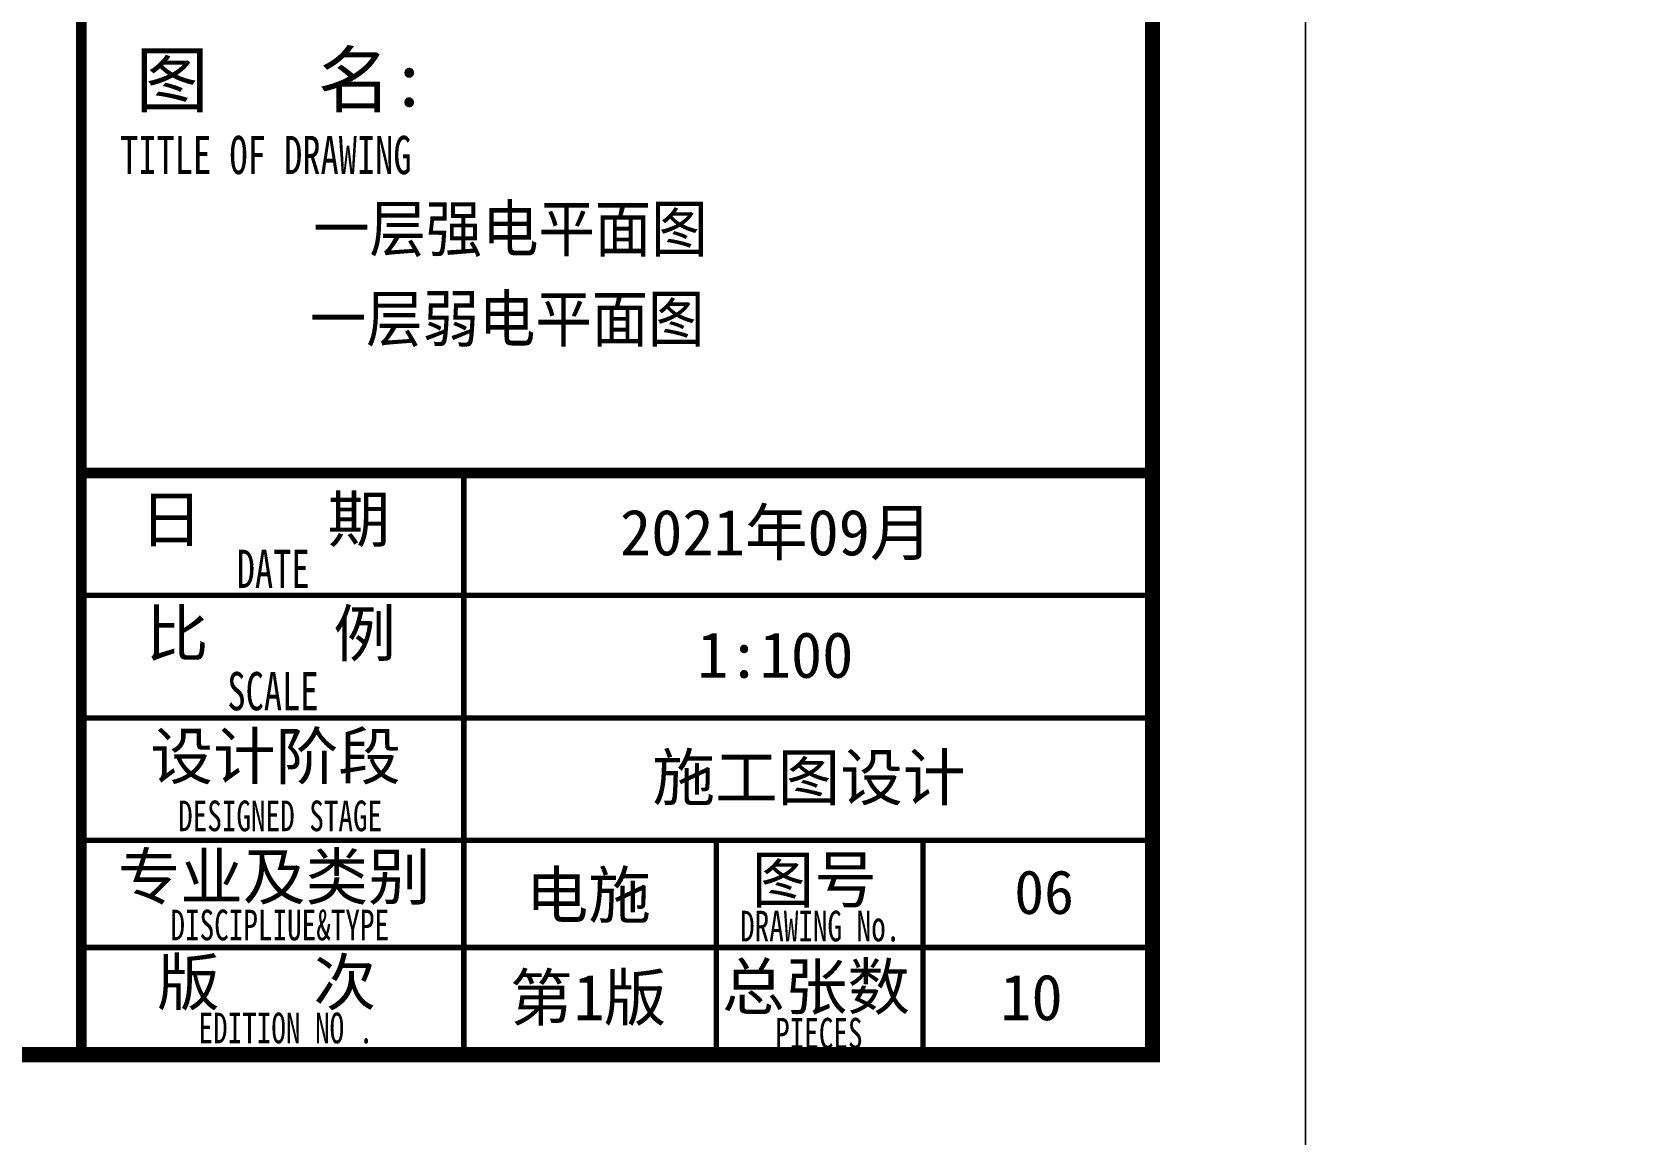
# Model space of a CAD drawing. Extents: x 5031545 to 5313844, y -886381 to -283477.
# Drawn here: x 5137322 to 5147777, y -826506 to -819300 of the extents above; entities that cross this region are included whole.
import ezdxf

# ---------------------------------------------------------------- set-up
doc = ezdxf.new("R2010")
doc.units = 0
doc.header["$LTSCALE"] = 1000
doc.header["$MEASUREMENT"] = 0
doc.layers.add('!!电气', color=1, linetype='CONTINUOUS')
doc.layers.add('图签文字', color=4, linetype='CONTINUOUS')
for name, color, linetype, lineweight in [('S－GG公共标注', 7, 'CONTINUOUS', 25), ('图框', 147, 'CONTINUOUS', 20), ('图签', 147, 'CONTINUOUS', 18)]:
    doc.layers.add(name, color=color, linetype=linetype, lineweight=lineweight)
doc.styles.add('图框宋体', font='', dxfattribs={"width": 0.9})
doc.styles.add('宋体', font='', dxfattribs={"height": 4})
doc.styles.add('建筑图签-1', font='simhei.ttf', dxfattribs={"width": 0.7})
doc.styles.get('图框宋体').set_extended_font_data('SimSun')
doc.styles.get('宋体').set_extended_font_data('SimSun')

# ---------------------------------------------------------------- blocks, each defined once
blk = doc.blocks.new('A$C1435328E')
at = {"layer": '图框'}
for points, const_width in [([(-7000, -700), (-7000, 56700)], 70), ([(-7000, 3100), (0, 3100)], 70), ([(-4500, 700), (-4500, 3100)], 35), ([(-7000, 2300), (0, 2300)], 35), ([(-7000, 1500), (0, 1500)], 35), ([(-7000, 700), (0, 700)], 35), ([(-7000, 700), (-500, 700)], 35), ([(-4500, -700), (-4500, 700)], 35), ([(-2850, -700), (-2850, 700)], 35), ([(-2850, -700), (-2850, 700)], 35), ([(-2850, -700), (-2850, 700)], 35), ([(-1500, -700), (-1500, 700)], 35), ([(-7000, 0), (-2850, 0)], 35), ([(-2850, 0), (0, 0)], 35)]:
    blk.add_lwpolyline(points, dxfattribs=dict(at, const_width=const_width))
at = {"layer": '图签文字', "color": 7, "style": '建筑图签-1'}
for s, height, p in [('图   名:', 350, (-6645, 5495)), ('日    期', 300, (-6616, 2649)), ('比    例', 300, (-6578, 1902)), ('设计阶段', 300, (-6548, 1100)), ('专业及类别', 300, (-6762, 313)), ('图号', 300, (-2619, 294)), ('版   次 ', 300, (-6504, -377)), ('总张数', 300, (-2812, -406)), ('第 版', 300, (-4199, -477))]:
    blk.add_text(s, height=height, dxfattribs=at).set_placement(p)
at = {"layer": '图签文字', "style": '建筑图签-1', "width": 0.7}
for s, height, p in [('TITLE OF DRAWING', 250, (-6746, 5053)), ('DATE', 250, (-5984, 2349)), ('SCALE', 250, (-6045, 1550)), ('DESIGNED STAGE', 200, (-6367, 760)), ('DISCIPLIUE&TYPE', 200, (-6417, 47)), ('DRAWING No.', 200, (-2695, 40)), ('EDITION NO .', 200, (-6234, -626)), ('PIECES', 200, (-2466, -660))]:
    blk.add_text(s, height=height, dxfattribs=at).set_placement(p)
at = {"layer": '图签文字', "color": 6, "style": '建筑图签-1'}
for s, p in [('2021年09月', (-3480, 2562)), ('1:100', (-2975, 1762)), ('施工图设计', (-3268, 962)), ('电施', (-4096, 193)), ('1', (-3783, -475)), ('10', (-995, -475))]:
    blk.add_text(s, height=300, dxfattribs=at).set_placement(p)

msp = doc.modelspace()

# ---------------------------------------------------------------- linework, layer by layer
at = {"layer": '图框'}
for points in [[(5061543.6, -767581), (5145643.6, -767581), (5145643.6, -826981), (5061543.6, -826981)], [(5145643.6, -767581), (5229743.6, -767581), (5229743.6, -826981), (5145643.6, -826981)]]:
    msp.add_lwpolyline(points, close=True, dxfattribs=at)
at = {"layer": '图框', "const_width": 100}
msp.add_lwpolyline([(5144643.6, -825981), (5144643.6, -768581), (5064043.6, -768581), (5064043.6, -825981)], close=True, dxfattribs=at)

# ---------------------------------------------------------------- block references
at = {"layer": '!!电气'}
msp.add_blockref('A$C1435328E', (5144643.6, -825281), dxfattribs=at)

# ---------------------------------------------------------------- texts
at = {"layer": 'S－GG公共标注', "color": 2, "style": '图框宋体', "width": 0.9}
for s, p in [('一层强电平面图', (5139158.4, -820733.7)), ('一层弱电平面图', (5139137.8, -821322.3))]:
    msp.add_text(s, height=300, dxfattribs=at).set_placement(p)
at = {"layer": '图签', "color": 3, "style": '宋体'}
msp.add_text('06', height=286.68, dxfattribs=at).set_placement((5143740.2, -825062))

doc.saveas('drawing.dxf')
